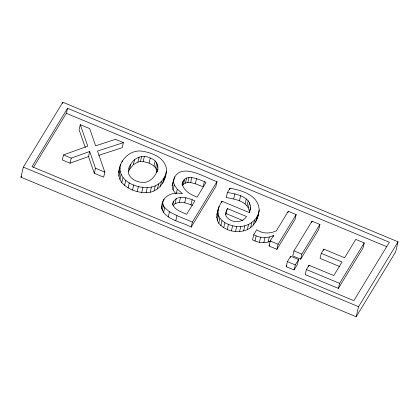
<?xml version="1.0" encoding="UTF-8"?>
<svg xmlns="http://www.w3.org/2000/svg" width="419" height="419" viewBox="0 0 419 419"><rect width="100%" height="100%" fill="white"/><g stroke="black" fill="none" stroke-linecap="round" stroke-linejoin="round"><path stroke-width="0.63" d="M182.48 182.768L182.412 184.711C184.391 191.399 191.085 194.709 197.066 197.192L206.054 182.427C199.182 179.463 183.915 172.047 182.035 184.659M227.433 192.494L230.031 188.231C241.883 190.257 258.832 195.469 259.193 210.06C258.549 219.305 253.238 228.79 243.596 230.874C234.834 232.98 224.542 230.335 218.739 223.243C214.533 216.309 218.179 207.541 221.934 201.204L249.415 212.648L250.635 207.353C249.803 196.244 236.196 194.06 227.433 192.494L226.239 197.538C235.001 199.109 248.608 201.288 249.441 212.396L250.635 207.353M216.775 217.676L217.969 212.632L218.152 209.552M161.661 208.432C161.064 196.38 171.916 191.342 182.558 193.688L177.295 189.21L174.225 184.879L173.346 180.699C179.143 160.147 206.017 178.347 217.011 181.61L215.816 186.654L191.195 227.119C181.741 221.583 165.641 220.368 161.661 208.432L163.049 201.235M257.324 218.566L259.193 210.06M166.401 171.167C165.793 182.249 157.78 192.677 146.079 192.714C137.144 192.709 127.874 189.304 121.803 182.611C112.245 168.883 126.889 147.535 143.46 151.437C152.783 153.024 163.934 157.591 166.27 167.794C167.265 175.409 161.975 182.731 155.26 185.863C141.795 191.52 115.754 182.223 120.62 164.379M164.426 179.651L165.206 176.21M20.95 177.195L23.333 167.108L62.813 102.236L398.05 241.805L395.667 251.892L356.187 316.764L20.95 177.195L21.631 176.08M62.515 103.498L62.813 102.236M33.53 167.249L66.354 113.313L67.543 108.27L389.371 242.255L353.84 300.643L32.012 166.657L67.543 108.27M63.526 154.925L62.337 159.969L70.041 163.174L88.509 156.544L89.703 151.5L71.23 158.131L63.526 154.925L87.781 146.142L80.27 124.684L89.661 128.591L95.626 145.812L115.461 139.333L123.406 142.638L122.212 147.687L98.774 155.318M70.041 163.174L71.23 158.131M80.27 124.684L79.081 129.728L85.303 147.509M123.406 142.638L97.501 151.081L104.855 172.13L103.661 177.174L94.275 173.267L95.464 168.223L89.703 151.5M118.65 172.864L119.839 167.82M122.023 162.127L122.322 160.865M118.797 176.226L119.986 171.182M119.865 179.515L121.054 174.472M121.803 182.611L122.992 177.567M124.553 185.387L125.747 180.343M128.507 171.759L129.513 169.402L130.707 164.358C134.473 157.35 143.125 154.333 150.285 158.047C156.282 159.822 159.613 165.929 157.193 171.79M129.513 169.402L133.373 164.677L134.562 159.634M128.125 187.853L129.319 182.81M133.373 164.677L137.919 162.053L139.113 157.01M132.514 190.006L133.703 184.962M137.919 162.053L140.454 161.53L141.648 156.481M140.454 161.53L143.162 161.524L144.351 156.481M137.217 191.64L138.406 186.596M141.737 192.541L142.931 187.497M156.554 172.366C157.355 167.626 152.694 164.866 149.096 163.091L150.285 158.047M146.079 192.714L147.268 187.67M153.993 166.029L155.187 160.985M155.543 167.799L156.737 162.755M150.238 192.159L151.427 187.115M156.497 169.768L157.685 164.725M154.066 190.907L155.26 185.863M157.424 188.99L158.618 183.946M160.315 186.408L161.504 181.364M162.729 183.161L163.923 178.117M163.541 200.968L163.986 199.077M162.221 210.579L163.41 205.535L162.855 203.388M163.525 212.716L164.714 207.672L163.41 205.535M175.76 193.772L173.031 189.922L172.157 185.743L173.346 180.699M173.916 179.814L174.665 176.661M173.031 189.922L174.225 184.879M168.265 216.853L169.459 211.81L164.714 207.672M172.686 204.482L173.429 201.329L176.289 198.538C182.433 195.846 189.063 198.412 194.856 200.827L186.654 214.308C181.537 211.894 174.77 210.155 172.691 204.289L173.429 201.329M176.252 193.625L177.295 189.21M173.052 205.577L175.1 203.582L176.289 198.538M182.344 184.695L183.239 180.914M182.412 185.523L183.512 184.219L184.706 179.175M175.1 203.582L179.327 202.372L180.516 197.328M175.786 220.703L176.98 215.659L169.459 211.81M183.512 184.219L185.439 183.072L186.628 178.028M185.439 183.072L187.817 182.516L189.011 177.473M179.327 202.372L184.69 202.754L185.884 197.71M187.817 182.516L190.655 182.553L191.85 177.509M204.325 181.71L203.136 186.754L195.38 183.773L196.574 178.73M192.588 205.425L190.975 204.755L192.169 199.711M191.195 227.119L192.389 222.075L217.011 181.61M219.121 206.295L216.963 214.596M217.377 220.577L218.571 215.534L217.969 212.632M221.635 202.466L221.934 201.204M218.739 223.243L219.933 218.199L218.571 215.534M220.839 225.616L222.033 220.572L219.933 218.199M229.732 189.493L230.031 188.231M225.715 214.69L227.376 208.542L246.592 216.544C241.894 223.83 229.926 223.138 225.862 215.696L225.736 212.402L227.376 208.542M223.683 227.7L224.877 222.657L222.033 220.572M233.687 198.941L234.876 193.897M227.266 229.492L228.455 224.448L224.877 222.657M231.414 230.879L232.608 225.836L228.455 224.448M239.459 200.78L240.647 195.736M235.52 231.576L236.714 226.527C245.785 227.402 255.485 222.426 258.518 213.522M245.057 203.943L246.252 198.899M239.579 231.571L240.773 226.527M247.011 205.787L248.2 200.743M248.388 207.814L249.583 202.77M243.596 230.874L244.785 225.831M247.346 229.539L248.54 224.495M250.609 227.622L251.803 222.578M253.39 225.118L254.584 220.075M255.69 222.033L256.884 216.99M253.715 234.755C259.764 238.17 267.364 238.61 273.591 235.389L270.197 240.967L269.008 246.011L276.912 249.305L294.981 219.614L296.17 214.57L288.267 211.276L276.357 230.853C270.171 233.75 262.404 233.991 256.774 229.727L253.715 234.755L252.521 239.799C257.973 242.769 264.798 243.758 270.569 241.14M254.967 240.988L256.161 235.944M259.413 242.35L260.602 237.306M263.797 242.711L264.991 237.667M268.129 242.072L269.323 237.028M273.293 236.651L273.591 235.389M276.912 249.305L278.101 244.261L296.17 214.57M287.968 212.538L288.267 211.276M286.203 266.673L287.397 261.629L290.676 256.245L298.579 259.534L297.385 264.578L294.107 269.962L286.203 266.673L286.858 265.594M290.377 257.502L290.676 256.245M293.949 250.855L292.761 255.899L300.664 259.193L318.733 229.502L319.922 224.458L312.019 221.169L293.949 250.855L301.858 254.15L300.664 259.193M294.107 269.962L295.301 264.918L298.579 259.534M311.72 222.426L312.019 221.169M321.253 253.348L342.035 262.001L333.781 275.561L309.028 265.253L306.415 269.548L305.221 274.592L338.405 288.403L363.027 247.943L364.221 242.9L355.794 239.39L344.612 257.764L323.829 249.111L321.253 253.348L320.058 258.392L339.657 266.552M308.73 266.515L309.028 265.253M323.531 250.373L323.829 249.111M338.405 288.403L339.594 283.359L364.221 242.9M356.187 316.764L358.57 306.677L398.05 241.805M172.157 185.743L173.283 182.281M130.707 164.358C123.893 174.147 132.404 181.322 142.01 182.454C149.829 183.26 155.727 176.121 157.79 169.266M119.425 169.423L119.996 168.255M269.008 246.011L269.684 244.895M301.858 254.15L319.922 224.458M232.608 225.836L236.714 226.527M190.655 182.553L195.38 183.773M143.162 161.524L149.096 163.091M184.69 202.754L190.975 204.755M66.354 113.313L386.973 246.796M226.181 213.585L242.999 220.588M95.464 168.223L104.855 172.13M270.197 240.967L278.101 244.261M176.98 215.659L192.389 222.075M287.397 261.629L295.301 264.918M306.415 269.548L339.594 283.359M23.333 167.108L358.57 306.677M88.509 156.544L94.275 173.267"/></g></svg>
